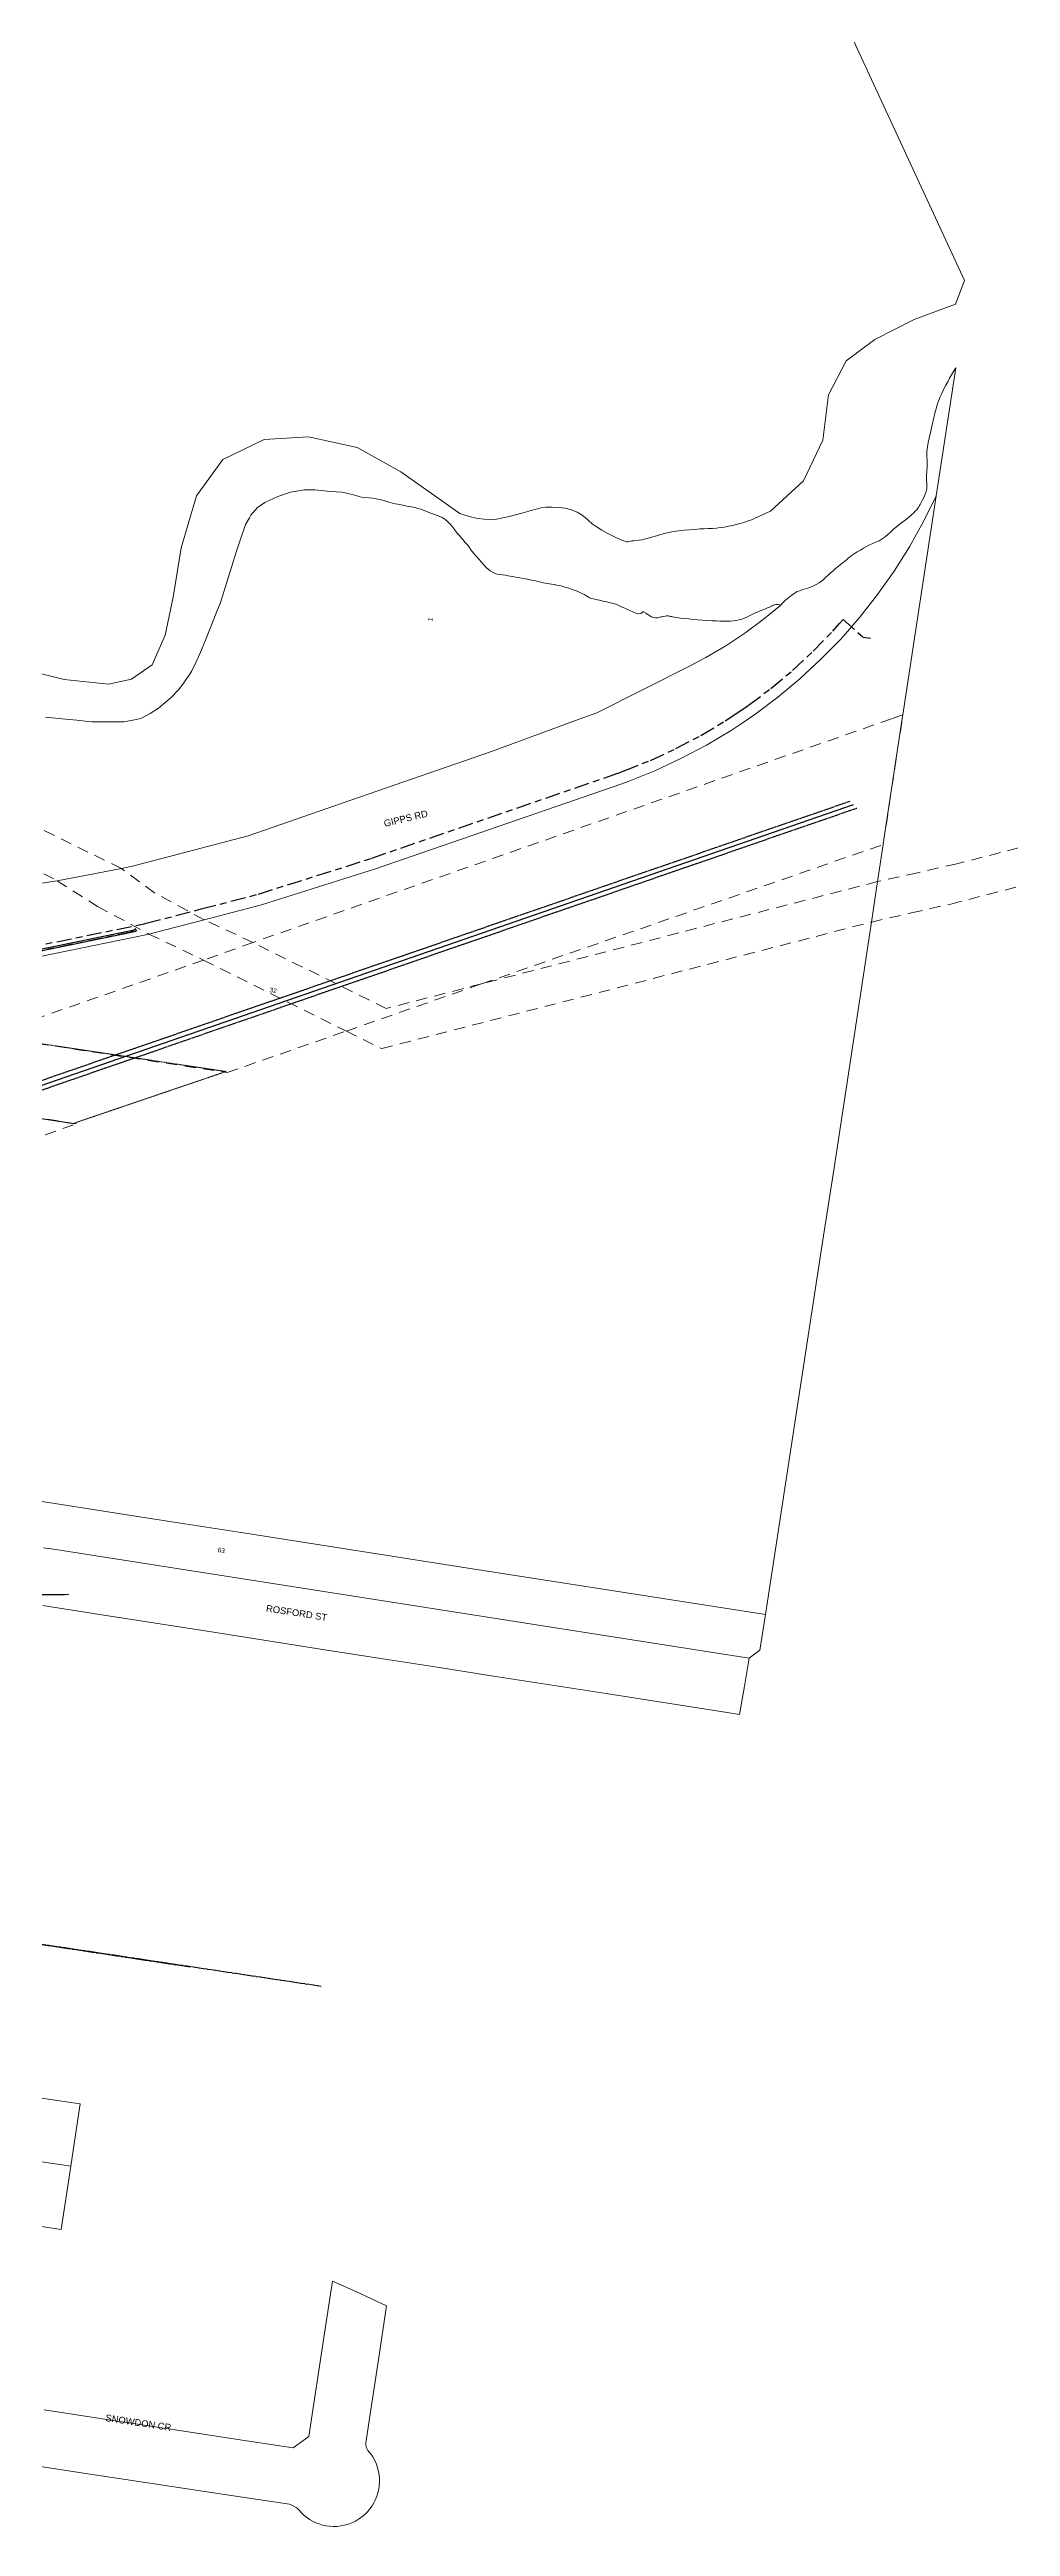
# Model space of a CAD drawing. Header units: metres. Extents: x 306724 to 308705, y 6252900 to 6254147.
# Drawn here: x 307986 to 308243, y 6252928 to 6253591 of the extents above; entities that cross this region are included whole.
import ezdxf

# ---------------------------------------------------------------- set-up
doc = ezdxf.new("R2010")
doc.units = ezdxf.units.M
for name, pattern in [('Cable Exist OH', [1, 1, 0]), ('Cable Exist UG', [8.2, 4, -1.2, 1.8, -1.2]), ('Dash', [5, 3, -2]), ('HIDDEN', [0.375, 0.25, -0.125]), ('HIDDEN2', [0.1875, 0.125, -0.0625])]:
    doc.linetypes.add(name, pattern=pattern)
for name, color, linetype in [('_User Miscellaneous1', 7, 'Continuous'), ('Duct_SP_EXT', 7, 'Continuous'), ('Mains_HV_EXT', 7, 'Continuous'), ('Mains_LV_EXT', 7, 'Continuous'), ('Mains_SL_EXT', 7, 'Continuous'), ('Mains_TR_EXT', 7, 'Continuous')]:
    doc.layers.add(name, color=color, linetype=linetype)
for name, color, linetype, lineweight in [('Cadastre Easements_SP_EXT', 9, 'Continuous', 5), ('Cadastre Land Parcels_SP_EXT', 9, 'Continuous', 5), ('Cadastre Other Property_SP_EXT', 9, 'HIDDEN', 5), ('Cadastre Roads_SP_EXT', 9, 'Continuous', 5)]:
    doc.layers.add(name, color=color, linetype=linetype, lineweight=lineweight)
doc.styles.get("Standard").update_dxf_attribs({"font": 'arial.ttf'})
doc.linetypes.add('Cable E OH', pattern='A,9.4,["E",Standard,S=1.7,R=0,X=0,Y=-1],0', length=9.4)
doc.linetypes.add('Cable P UG', pattern='A,6,-0.5,["P",Standard,S=1.7,R=0,X=0.5,Y=-1],-2.9', length=9.4)

msp = doc.modelspace()

# ---------------------------------------------------------------- linework, layer by layer
at = {"layer": 'Cadastre Easements_SP_EXT', "linetype": 'Dash'}
for points in [[(307760.15, 6253653.97), (307824.23, 6253527.17), (307829.68, 6253509.69), (307833.73, 6253499.11), (307836.89, 6253487.45), (307853.69, 6253470.65), (307883, 6253445.92), (307910.89, 6253423.81), (307919.88, 6253413.29), (307928.39, 6253407.18), (307928.67, 6253406.98), (307948.73, 6253388.27), (307988.04, 6253368.42), (307998.86, 6253361.53), (308012.57, 6253354.14), (308027.17, 6253347.17), (308065.35, 6253328.21), (308074.81, 6253323.5), (308205.72, 6253357.35), (308216.42, 6253359.79), (308226.92, 6253362.19), (308327.63, 6253388.08)], [(308327.38, 6253398.34), (308228.54, 6253372.94), (308218.02, 6253370.55), (308207.37, 6253368.19), (308101.48, 6253340.84), (308075.98, 6253334.22), (308040.38, 6253351.9), (308040.38, 6253351.9), (308027.32, 6253357.97), (308014.05, 6253365.16), (308005.21, 6253371.67), (307954.9, 6253396.51)]]:
    msp.add_lwpolyline(points, dxfattribs=at)
for points in [[(308065.35, 6253328.21), (308101.48, 6253340.84), (308208.87, 6253378.09), (308208.89, 6253378.24), (308213.98, 6253411.79), (308214.14, 6253412.8), (308211.06, 6253411.72), (308040.38, 6253351.9), (308027.17, 6253347.17), (307969.24, 6253326.92), (307977.69, 6253325.63), (307997.42, 6253322.66), (308017.18, 6253319.59), (308033.49, 6253317.13), (308065.35, 6253328.21)], [(307908.33, 6253273.92), (307909.25, 6253274.31), (307993.24, 6253303.4), (307974.87, 6253306.22), (307954.72, 6253309.32), (307934.62, 6253312.48), (307927.57, 6253313.57), (307924.48, 6253312.49), (307918.05, 6253310.22), (307913.63, 6253308.58), (307913.62, 6253308.57), (307908.23, 6253273.88), (307908.33, 6253273.92)]]:
    msp.add_lwpolyline(points, close=True, dxfattribs=at)
at = {"layer": 'Cadastre Land Parcels_SP_EXT', "linetype": 'Continuous'}
for points in [[(307973.85, 6253426.22), (307989.94, 6253422.23), (308001.76, 6253420.96), (308007.94, 6253422.28), (308013.46, 6253426.19), (308016.91, 6253434.06), (308019.02, 6253444.21), (308021.16, 6253457.45), (308025.29, 6253471.34), (308032.3, 6253481.08), (308043.4, 6253486.39), (308055.19, 6253487.12), (308068.25, 6253484.28), (308079.88, 6253477.8), (308095.7, 6253466.61), (308097.26, 6253466.06), (308098.88, 6253465.63), (308100.54, 6253465.31), (308102.2, 6253465.12), (308103.85, 6253465.05), (308105.53, 6253465.16), (308107.21, 6253465.45), (308108.89, 6253465.85), (308110.57, 6253466.29), (308112.24, 6253466.7), (308113.52, 6253467.04), (308114.8, 6253467.43), (308116.07, 6253467.82), (308117.35, 6253468.13), (308118.65, 6253468.31), (308120.35, 6253468.36), (308122.1, 6253468.27), (308123.85, 6253468.02), (308125.53, 6253467.6), (308127.09, 6253466.99), (308128.16, 6253466.36), (308129.16, 6253465.58), (308130.13, 6253464.73), (308131.1, 6253463.88), (308132.12, 6253463.12), (308133.66, 6253462.17), (308135.25, 6253461.27), (308136.88, 6253460.45), (308138.55, 6253459.7), (308140.23, 6253459.02), (308140.59, 6253459.08), (308140.95, 6253459.18), (308141.31, 6253459.27), (308141.67, 6253459.32), (308141.77, 6253459.33), (308141.88, 6253459.33), (308141.98, 6253459.33), (308142.08, 6253459.33), (308142.18, 6253459.33), (308144.32, 6253459.58), (308146.44, 6253460.11), (308148.57, 6253460.76), (308150.7, 6253461.39), (308152.85, 6253461.84), (308154.27, 6253462.02), (308155.69, 6253462.17), (308157.12, 6253462.28), (308158.55, 6253462.39), (308159.98, 6253462.49), (308161.05, 6253462.56), (308162.12, 6253462.61), (308163.2, 6253462.66), (308164.27, 6253462.73), (308165.33, 6253462.85), (308166.41, 6253463.01), (308167.48, 6253463.21), (308168.55, 6253463.44), (308169.61, 6253463.69), (308170.66, 6253463.97), (308171.27, 6253464.15), (308171.87, 6253464.34), (308172.47, 6253464.54), (308173.07, 6253464.75), (308173.66, 6253464.96), (308178.72, 6253467.22), (308187.56, 6253475.4), (308192.75, 6253486.2), (308194.22, 6253498.33), (308198.94, 6253507.43), (308206.63, 6253513.18), (308217.13, 6253518.49), (308228.22, 6253522.59), (308230.58, 6253528.94), (308124.56, 6253758.32)], [(307976.94, 6253366.7), (307988.04, 6253368.42), (308005.21, 6253371.67), (308008.54, 6253372.37), (308039.06, 6253380.46), (308066.56, 6253390), (308104.12, 6253402.98), (308127.58, 6253411.61), (308132.28, 6253413.35), (308156.88, 6253425.7), (308161.5, 6253428.14), (308166.77, 6253431.24), (308171.87, 6253434.62), (308176.78, 6253438.26), (308181.5, 6253442.15), (308181.17, 6253442.22), (308180.84, 6253442.26), (308180.5, 6253442.27), (308180.16, 6253442.25), (308179.84, 6253442.21), (308179.49, 6253442.11), (308179.15, 6253441.97), (308178.81, 6253441.8), (308178.48, 6253441.62), (308178.14, 6253441.46), (308177.41, 6253441.15), (308176.68, 6253440.86), (308175.95, 6253440.57), (308175.22, 6253440.27), (308174.5, 6253439.96), (308173.87, 6253439.65), (308173.25, 6253439.33), (308172.63, 6253439), (308172, 6253438.7), (308171.35, 6253438.46), (308170.87, 6253438.32), (308170.39, 6253438.21), (308169.9, 6253438.11), (308169.41, 6253438.02), (308168.92, 6253437.95), (308168, 6253437.86), (308167.08, 6253437.83), (308166.15, 6253437.84), (308165.22, 6253437.87), (308164.29, 6253437.9), (308163.02, 6253437.94), (308161.75, 6253438.01), (308160.48, 6253438.09), (308159.22, 6253438.2), (308157.95, 6253438.32), (308156.88, 6253438.43), (308155.8, 6253438.54), (308154.72, 6253438.67), (308153.65, 6253438.82), (308152.58, 6253438.99), (308152.34, 6253439.04), (308152.1, 6253439.1), (308151.85, 6253439.15), (308151.61, 6253439.2), (308151.36, 6253439.22), (308150.98, 6253439.22), (308150.59, 6253439.18), (308150.2, 6253439.11), (308149.81, 6253439.03), (308149.42, 6253438.96), (308149.12, 6253438.9), (308148.83, 6253438.83), (308148.54, 6253438.76), (308148.25, 6253438.71), (308147.96, 6253438.7), (308147.46, 6253438.79), (308146.96, 6253439), (308146.47, 6253439.28), (308145.98, 6253439.59), (308145.51, 6253439.89), (308145.36, 6253440), (308145.21, 6253440.13), (308145.07, 6253440.25), (308144.92, 6253440.34), (308144.77, 6253440.37), (308144.63, 6253440.33), (308144.49, 6253440.23), (308144.35, 6253440.1), (308144.2, 6253439.98), (308144.05, 6253439.88), (308143.46, 6253439.8), (308142.74, 6253439.99), (308142.74, 6253439.99), (308141.95, 6253440.33), (308141.14, 6253440.72), (308140.38, 6253441.06), (308139.84, 6253441.29), (308139.3, 6253441.53), (308138.77, 6253441.78), (308138.23, 6253442.03), (308137.69, 6253442.25), (308136.78, 6253442.54), (308135.86, 6253442.78), (308134.92, 6253442.99), (308133.98, 6253443.19), (308133.05, 6253443.41), (308132.5, 6253443.54), (308131.95, 6253443.65), (308131.4, 6253443.77), (308130.87, 6253443.92), (308130.36, 6253444.12), (308130.11, 6253444.25), (308129.86, 6253444.39), (308129.62, 6253444.55), (308129.38, 6253444.69), (308129.13, 6253444.84), (308128.11, 6253445.36), (308127.05, 6253445.83), (308125.96, 6253446.26), (308124.86, 6253446.64), (308123.75, 6253446.97), (308123.06, 6253447.16), (308122.35, 6253447.34), (308121.65, 6253447.49), (308120.94, 6253447.63), (308120.23, 6253447.75), (308119.11, 6253447.9), (308118.03, 6253448.1), (308116.96, 6253448.34), (308115.89, 6253448.59), (308114.82, 6253448.83), (308113.74, 6253449.06), (308112.72, 6253449.26), (308111.69, 6253449.44), (308109.64, 6253449.8), (308108.62, 6253449.98), (308107.87, 6253450.1), (308107.12, 6253450.19), (308106.38, 6253450.3), (308105.65, 6253450.45), (308104.95, 6253450.67), (308103.84, 6253451.29), (308102.81, 6253452.14), (308101.84, 6253453.15), (308100.92, 6253454.21), (308100.03, 6253455.25), (308099.52, 6253455.86), (308099.02, 6253456.49), (308098.54, 6253457.13), (308098.06, 6253457.77), (308097.56, 6253458.4), (308097.07, 6253458.98), (308096.59, 6253459.56), (308096.09, 6253460.14), (308095.59, 6253460.72), (308095.09, 6253461.29), (308094.43, 6253462.11), (308093.79, 6253462.95), (308093.13, 6253463.78), (308092.43, 6253464.53), (308091.64, 6253465.16), (308091, 6253465.52), (308090.32, 6253465.81), (308089.62, 6253466.07), (308088.91, 6253466.32), (308088.21, 6253466.59), (308087.63, 6253466.83), (308087.05, 6253467.08), (308086.46, 6253467.33), (308085.88, 6253467.56), (308085.28, 6253467.77), (308084.46, 6253468.01), (308083.64, 6253468.2), (308082.8, 6253468.37), (308081.96, 6253468.53), (308081.13, 6253468.7), (308080.44, 6253468.84), (308079.07, 6253469.11), (308078.39, 6253469.25), (308077.71, 6253469.4), (308077.02, 6253469.58), (308076.34, 6253469.78), (308075.66, 6253469.98), (308074.98, 6253470.17), (308074.29, 6253470.34), (308073.32, 6253470.53), (308072.35, 6253470.69), (308071.37, 6253470.82), (308070.39, 6253470.92), (308069.4, 6253470.99), (308066.9, 6253471.69), (308064.23, 6253472.37), (308061.06, 6253472.51), (308056.94, 6253472.98), (308054.2, 6253472.95), (308050.42, 6253472.36), (308046.99, 6253471.17), (308043.52, 6253469.57), (308041.55, 6253468.28), (308039.81, 6253466.15), (308039.42, 6253465.46), (308038.43, 6253463.73), (308037.05, 6253459.77), (308035.91, 6253456.25), (308034.75, 6253452.57), (308033.28, 6253447.99), (308032.67, 6253445.99), (308031.62, 6253442.54), (308030.81, 6253440.65), (308029.74, 6253437.91), (308028.65, 6253435.28), (308027.86, 6253433.17), (308026.21, 6253429.13), (308025.2, 6253426.97), (308023.92, 6253424.39), (308021.91, 6253421.31), (308020.43, 6253419.48), (308018.51, 6253417.38), (308015.11, 6253414.59), (308012.87, 6253413.18), (308010.38, 6253411.84), (308008.75, 6253411.48), (308005.84, 6253410.94), (308001.56, 6253410.92), (307997.19, 6253410.88), (307993.33, 6253411.39), (307990.23, 6253411.6), (307989.4, 6253411.69), (307984.91, 6253412.14)], [(307958.97, 6253206.33), (307998.71, 6253200.11), (308018.65, 6253196.99), (308038.39, 6253193.9), (308097.92, 6253184.58), (308177.38, 6253172.14), (308192.64, 6253271.71), (308192.64, 6253271.71), (308195.74, 6253291.6), (308205.72, 6253357.35), (308207.37, 6253368.19), (308208.87, 6253378.09), (308208.89, 6253378.24), (308213.98, 6253411.79), (308214.14, 6253412.8), (308223.03, 6253471.36), (308219.65, 6253464.47), (308215.9, 6253457.76), (308211.82, 6253451.25), (308207.4, 6253444.97), (308202.65, 6253438.93), (308197.6, 6253433.15), (308192.25, 6253427.63), (308186.62, 6253422.41), (308180.72, 6253417.49), (308174.57, 6253412.88), (308171.15, 6253410.58), (308168.19, 6253408.6), (308161.6, 6253404.66), (308154.81, 6253401.07), (308147.84, 6253397.85), (308140.71, 6253394.99), (308139.01, 6253394.37), (308073.1, 6253371.59), (308042.65, 6253361.95), (308027.32, 6253357.97), (308012.57, 6253354.14), (308011.73, 6253353.92), (307980.44, 6253347.52)], [(307984.38, 6253190.02), (307986.51, 6253189.71), (308173.03, 6253160.52), (308175.92, 6253162.63), (308177.38, 6253172.14), (308177.38, 6253172.14), (308097.92, 6253184.58), (308038.39, 6253193.9), (308018.65, 6253196.99), (307998.71, 6253200.11), (307958.97, 6253206.33)]]:
    msp.add_lwpolyline(points, dxfattribs=at)
for points in [[(307976.73, 6253043.89), (307961.74, 6253046.16), (307959.19, 6253029.43), (307991.66, 6253024.61), (307992.63, 6253031.23), (307994.14, 6253041.26), (307991.7, 6253041.63), (307976.73, 6253043.89)], [(307991.66, 6253024.61), (307959.19, 6253029.43), (307956.63, 6253012.62), (307989.1, 6253007.67), (307991.66, 6253024.61)]]:
    msp.add_lwpolyline(points, close=True, dxfattribs=at)
at = {"layer": 'Cadastre Other Property_SP_EXT', "linetype": 'HIDDEN2'}
msp.add_lwpolyline([(307972.79, 6253326.47), (307931.89, 6253312.79), (307992.29, 6253303.48), (308033.19, 6253317.39), (307972.79, 6253326.47)], close=True, dxfattribs=at)
at = {"layer": 'Cadastre Roads_SP_EXT', "linetype": 'Continuous'}
for points in [[(307980.44, 6253347.52), (308011.73, 6253353.92), (308012.57, 6253354.14), (308027.32, 6253357.97), (308042.65, 6253361.95), (308042.65, 6253361.95), (308073.1, 6253371.59), (308139.01, 6253394.37), (308140.71, 6253394.99), (308147.84, 6253397.85), (308154.81, 6253401.07), (308161.6, 6253404.66), (308168.19, 6253408.6), (308171.15, 6253410.58), (308174.57, 6253412.88), (308180.72, 6253417.49), (308186.62, 6253422.41), (308192.25, 6253427.63), (308197.6, 6253433.15), (308202.65, 6253438.93), (308207.4, 6253444.97), (308211.82, 6253451.25), (308215.9, 6253457.76), (308219.65, 6253464.47), (308223.03, 6253471.36), (308228.28, 6253505.55), (308227.72, 6253504.65), (308227.17, 6253503.73), (308226.64, 6253502.8), (308226.12, 6253501.87), (308225.62, 6253500.93), (308225.22, 6253500.15), (308224.82, 6253499.37), (308224.43, 6253498.59), (308224.07, 6253497.79), (308223.74, 6253496.98), (308223.47, 6253496.21), (308223.23, 6253495.43), (308223.01, 6253494.64), (308222.8, 6253493.85), (308222.59, 6253493.06), (308222.4, 6253492.27), (308222.21, 6253491.49), (308222.03, 6253490.7), (308221.86, 6253489.92), (308221.69, 6253489.13), (308221.42, 6253487.96), (308221.15, 6253486.79), (308220.9, 6253485.61), (308220.7, 6253484.43), (308220.58, 6253483.25), (308220.56, 6253482.52), (308220.58, 6253481.78), (308220.61, 6253481.05), (308220.64, 6253480.32), (308220.64, 6253479.58), (308220.62, 6253478.95), (308220.57, 6253478.31), (308220.52, 6253477.68), (308220.48, 6253477.04), (308220.46, 6253476.41), (308220.47, 6253475.77), (308220.56, 6253474.49), (308220.58, 6253473.85), (308220.52, 6253473.23), (308220.35, 6253472.52), (308220.09, 6253471.82), (308219.79, 6253471.13), (308219.45, 6253470.46), (308219.11, 6253469.79), (308218.94, 6253469.43), (308218.77, 6253469.08), (308218.58, 6253468.73), (308218.38, 6253468.39), (308218.17, 6253468.06), (308217.83, 6253467.63), (308217.46, 6253467.22), (308217.07, 6253466.83), (308216.66, 6253466.45), (308216.25, 6253466.07), (308215.52, 6253465.43), (308214.75, 6253464.83), (308213.18, 6253463.67), (308212.4, 6253463.07), (308211.64, 6253462.41), (308210.89, 6253461.73), (308210.14, 6253461.05), (308209.37, 6253460.41), (308208.56, 6253459.82), (308207.77, 6253459.36), (308206.95, 6253458.96), (308206.1, 6253458.59), (308205.26, 6253458.21), (308204.45, 6253457.79), (308203.6, 6253457.33), (308202.77, 6253456.84), (308201.94, 6253456.35), (308201.13, 6253455.82), (308200.34, 6253455.27), (308199.9, 6253454.94), (308199.46, 6253454.59), (308199.03, 6253454.24), (308198.61, 6253453.88), (308198.18, 6253453.53), (308197.5, 6253452.98), (308196.82, 6253452.44), (308196.14, 6253451.9), (308195.47, 6253451.34), (308194.81, 6253450.78), (308194.33, 6253450.33), (308193.4, 6253449.39), (308192.92, 6253448.94), (308192.41, 6253448.53), (308191.78, 6253448.11), (308191.12, 6253447.73), (308190.43, 6253447.38), (308189.73, 6253447.06), (308189.03, 6253446.76), (308188.4, 6253446.54), (308187.75, 6253446.36), (308187.11, 6253446.19), (308186.47, 6253445.99), (308185.87, 6253445.73), (308185.41, 6253445.47), (308184.97, 6253445.18), (308184.54, 6253444.87), (308184.12, 6253444.55), (308183.7, 6253444.22), (308183.24, 6253443.84), (308182.78, 6253443.44), (308182.34, 6253443.02), (308181.91, 6253442.59), (308181.5, 6253442.15), (308176.78, 6253438.26), (308171.87, 6253434.62), (308166.77, 6253431.24), (308161.5, 6253428.14), (308156.88, 6253425.7), (308132.28, 6253413.35), (308127.58, 6253411.61), (308104.12, 6253402.98), (308066.56, 6253390), (308039.06, 6253380.46), (308008.54, 6253372.37), (308005.21, 6253371.67), (307988.04, 6253368.42), (307976.94, 6253366.7)], [(307984.16, 6253174.54), (307999.38, 6253172.16), (308014.36, 6253169.81), (308029.32, 6253167.49), (308044.49, 6253165.12), (308059.58, 6253162.76), (308074.6, 6253160.4), (308089.6, 6253158.05), (308104.67, 6253155.69), (308119.77, 6253153.36), (308134.83, 6253151.01), (308167.16, 6253145.95), (308170.47, 6253145.44), (308171.76, 6253153.04), (308173.03, 6253160.52), (308173.03, 6253160.52), (307986.51, 6253189.71), (307984.38, 6253190.02)], [(307978.28, 6252945.09), (307996.27, 6252942.36), (308014.61, 6252939.58), (308032.73, 6252936.82), (308050.13, 6252934.18), (308050.75, 6252933.98), (308051.34, 6252933.69), (308051.89, 6252933.35), (308052.41, 6252932.94), (308052.87, 6252932.48), (308053.27, 6252931.96), (308053.96, 6252931.3), (308054.7, 6252930.71), (308055.48, 6252930.16), (308056.3, 6252929.69), (308057.16, 6252929.27), (308058.05, 6252928.93), (308058.96, 6252928.65), (308059.88, 6252928.45), (308060.83, 6252928.32), (308061.85, 6252928.26), (308062.87, 6252928.29), (308063.89, 6252928.41), (308064.89, 6252928.6), (308065.88, 6252928.89), (308066.83, 6252929.25), (308067.76, 6252929.69), (308068.64, 6252930.21), (308069.47, 6252930.8), (308070.26, 6252931.46), (308070.98, 6252932.18), (308071.65, 6252932.96), (308072.21, 6252933.75), (308072.71, 6252934.58), (308073.14, 6252935.44), (308073.5, 6252936.33), (308073.8, 6252937.26), (308074.01, 6252938.2), (308074.16, 6252939.15), (308074.22, 6252940.12), (308074.21, 6252941.08), (308074.12, 6252942.05), (308073.96, 6252943), (308073.72, 6252943.94), (308073.37, 6252944.96), (308072.93, 6252945.94), (308072.4, 6252946.88), (308071.8, 6252947.78), (308071.41, 6252948.16), (308071.09, 6252948.59), (308070.84, 6252949.08), (308070.66, 6252949.59), (308070.56, 6252950.12), (308070.55, 6252950.67), (308070.62, 6252951.2), (308071.52, 6252957.11), (308073.83, 6252972.26), (308076.12, 6252987.31), (308067.86, 6252991.08), (308061.68, 6252993.9), (308059.53, 6252979.93), (308055.29, 6252952.34), (308051.12, 6252949.27), (308037.5, 6252951.35), (308019.6, 6252954.08), (308002.46, 6252956.7), (307984.55, 6252959.44)]]:
    msp.add_lwpolyline(points, dxfattribs=at)
at = {"layer": 'Duct_SP_EXT'}
for p, q in [((307980.08, 6253349.42), (308009.08, 6253355.36)), ((307980.17, 6253348.95), (308009.18, 6253354.89)), ((308009.08, 6253355.36), (308009.13, 6253355.12)), ((308009.18, 6253354.89), (308009.13, 6253355.12))]:
    msp.add_line(p, q, dxfattribs=at)
at = {"layer": 'Mains_HV_EXT', "linetype": 'Cable Exist UG'}
msp.add_lwpolyline([(307979.88, 6253350.46), (308011.06, 6253356.84), (308011.82, 6253357.04), (308026.57, 6253360.87), (308041.82, 6253364.83), (308072.16, 6253374.44), (308138.01, 6253397.2), (308139.64, 6253397.79), (308146.65, 6253400.6), (308153.47, 6253403.76), (308160.13, 6253407.28), (308166.59, 6253411.14), (308169.48, 6253413.08), (308172.84, 6253415.33), (308178.86, 6253419.84), (308184.63, 6253424.66), (308190.15, 6253429.78), (308195.39, 6253435.18), (308197.23, 6253437.21), (308198.16, 6253438.25), (308203.49, 6253433.56), (308205.48, 6253433.29)], dxfattribs=at)
at = {"layer": 'Mains_HV_EXT', "linetype": 'Cable P UG'}
msp.add_lwpolyline([(307883.92, 6253279.15), (308200.92, 6253388.77)], dxfattribs=at)
at = {"layer": 'Mains_HV_EXT', "linetype": 'Cable E OH'}
msp.add_lwpolyline([(307883.92, 6253279.15), (308200.92, 6253388.77)], dxfattribs=at)
msp.add_lwpolyline([(307883.92, 6253279.15), (308200.92, 6253388.77)], dxfattribs=at)
at = {"layer": 'Mains_HV_EXT', "linetype": 'Cable Exist OH'}
msp.add_lwpolyline([(308058.62, 6253072.7), (307985.53, 6253083.68), (307947.08, 6253089.74)], dxfattribs=at)
at = {"layer": 'Mains_LV_EXT', "linetype": 'Cable Exist OH'}
msp.add_lwpolyline([(307963.7, 6253177.22), (307991.25, 6253177.57)], dxfattribs=at)
at = {"layer": 'Mains_SL_EXT', "linetype": 'Cable Exist UG'}
msp.add_lwpolyline([(307964.09, 6253345.52), (307966.08, 6253345.48), (307966.08, 6253345.48), (307967.32, 6253345.73), (307979.74, 6253348.94), (307980.2, 6253349.02), (308007.86, 6253354.76), (308009.07, 6253355.61)], dxfattribs=at)
at = {"layer": 'Mains_SL_EXT', "linetype": 'Cable Exist OH'}
msp.add_lwpolyline([(307947.08, 6253089.74), (307985.53, 6253083.68), (308023.6, 6253077.94)], dxfattribs=at)
at = {"layer": 'Mains_TR_EXT', "linetype": 'Cable Exist OH'}
for points in [[(308199.97, 6253389.63), (307882.96, 6253280.09)], [(307884.61, 6253278.09), (308201.84, 6253387.85)]]:
    msp.add_lwpolyline(points, dxfattribs=at)

# ---------------------------------------------------------------- texts
at = {"layer": '_User Miscellaneous1'}
for s, rotation, p in [('1', 81.03, (308088.33, 6253437.77)), ('32', 351.96767, (308044.73, 6253338.62)), ('63', 347.04694, (308030.84, 6253188.93))]:
    msp.add_text(s, height=1.25, rotation=rotation, dxfattribs=at).set_placement(p)
at = {"layer": 'Cadastre Roads_SP_EXT'}
for s, rotation, p in [('GIPPS RD', 13.566, (308075.6, 6253382.79)), ('ROSFORD ST', 351.11659, (308043.78, 6253172.99)), ('SNOWDON CR', 351.3447, (308000.85, 6252956.47))]:
    msp.add_text(s, height=1.8, rotation=rotation, dxfattribs=at).set_placement(p)

doc.saveas('drawing.dxf')
